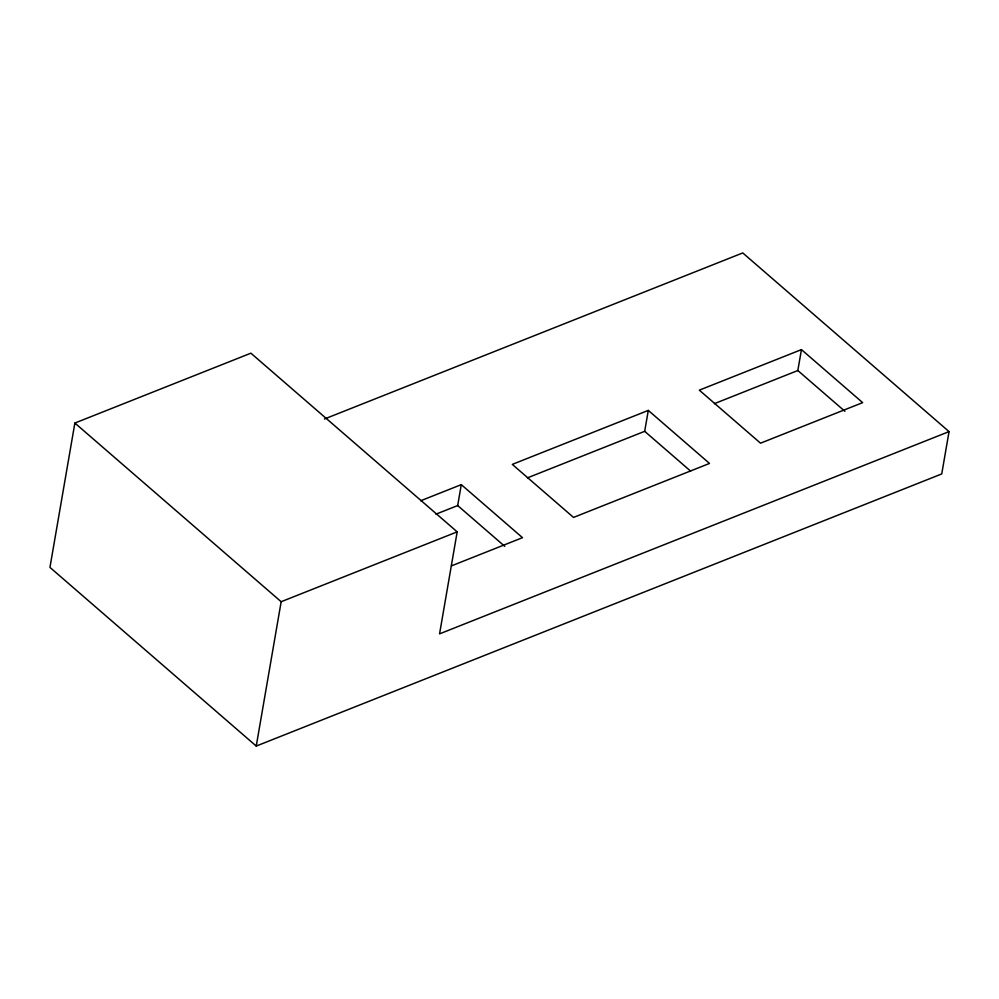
<?xml version="1.0" encoding="UTF-8"?>
<svg xmlns="http://www.w3.org/2000/svg" width="999" height="999" viewBox="0 0 999 999"><rect width="100%" height="100%" fill="white"/><g stroke="black" fill="none" stroke-linecap="round" stroke-linejoin="round"><path stroke-width="1.5" d="M949.05 431.605L439.56 633.865L457.18 531.855L250.886 353.184L74.875 423.052L49.95 567.395L256.243 746.066L941.732 473.938L949.05 431.605L742.756 252.934L324.463 418.993M256.243 746.066L281.169 601.723L457.18 531.855M435.926 514.185L457.679 505.556L461.288 484.64L522.502 537.674L451.461 565.871M527.497 477.834L644.68 431.318L648.301 410.402L709.515 463.436L573.526 517.42L512.3 464.385L648.301 410.402M714.397 403.646L797.826 370.529L801.448 349.613L862.661 402.634L760.526 443.181L699.312 390.159L801.448 349.613M420.691 500.761L461.288 484.64M797.826 370.529L844.929 411.313M644.68 431.318L690.596 471.091M457.679 505.556L504.77 546.341M74.875 423.052L281.169 601.723"/></g></svg>
